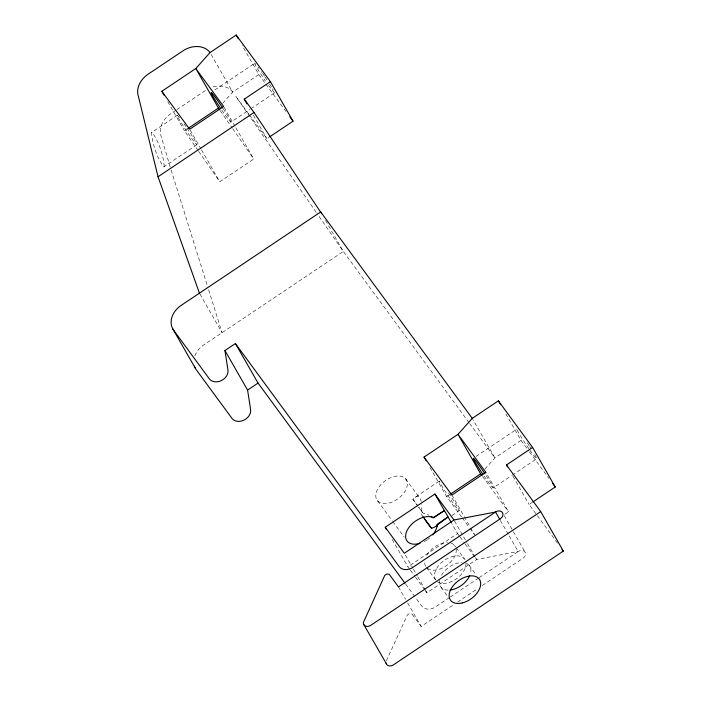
<?xml version="1.0" encoding="UTF-8"?>
<svg xmlns="http://www.w3.org/2000/svg" width="701" height="701" viewBox="0 0 701 701"><rect width="100%" height="100%" fill="white"/><g stroke="black" fill="none" stroke-linecap="round" stroke-linejoin="round"><path stroke-width="0.53" stroke-dasharray="3.5 2.63" d="M177.335 115.271L151.504 132.568C152.546 144.546 156.752 157.094 163.692 166.917L196.823 144.8M164.271 166.601C163.228 154.623 159.022 142.084 152.082 132.252L151.504 132.568M386.356 660.815L407.29 615.154A3.137 2.462 -29.8 0 1 412.319 614.462M254.998 63.432L254.656 63.423A17.849 0.981 56.2 0 0 259.44 71.966L265.434 81.079M250.932 108.76L274.582 92.821A17.849 0.981 56.2 0 0 273.811 91.042M222.716 103.275L232.688 92.085L258.827 74.578L242.117 45.407M484.926 469.083L494.897 457.884L521.027 440.386L505.938 414.028M417.849 506.183L412.933 499.489L413.967 498.253L439.378 481M176.03 110.197L171.535 113.211A21.81 17.122 -29.8 0 0 161.125 136.248L170.781 169.002M176.924 109.593L205.7 90.324M214.778 90.017L254.708 63.283M198.094 150.487L184.468 130.824L187.149 129.028M221.875 110.25A17.849 0.981 56.2 0 0 231.006 122.105L250.02 109.365M249.451 114.911L266.915 138.693L268.72 137.484M198.716 151.381L219.772 181.769L253.753 159.022L235.527 127.205M476.075 456.421L516.909 429.082A17.849 0.981 56.2 0 0 516.961 429.59M461.582 516.926L446.668 496.632L449.359 494.836M451.979 515.515L459.199 510.678M484.076 476.049A17.849 0.981 56.2 0 0 493.171 487.931L511.318 475.777M512.229 475.173L536.729 458.761M409.787 569.396L407.886 566.802L457.543 533.549L451.742 523.428M504.939 514.227L508.514 511.835L485.872 472.299M557.532 543.187L529.115 504.492L531.822 502.678M425.043 590.172L426.953 592.766L476.61 559.521L518.46 551.372A5.258 4.127 -29.8 0 1 524.979 551.959A5.258 4.127 -29.8 0 1 523.332 558.022L482.113 585.624M449.35 597.611L434.865 607.311A10.462 8.21 -29.8 0 1 431.246 608.81A10.506 8.246 -29.8 0 1 421.818 606.137L415.342 597.322M450.261 597.007L478.336 578.22M479.239 577.606L518.179 551.538L509.022 535.546M412.346 614.47L421.143 626.457L453.906 604.516M457.543 602.08L477.565 588.665M415.036 497.298C418.076 494.757 420.898 498.762 421.248 501.601M418.462 507.016L422.756 512.878L429.021 515.217M274.529 92.961L267.878 84.602M412.933 499.489L413.459 500.058A17.849 0.981 56.2 0 1 417.866 505.815M255.287 63.703L255.795 64.255M258.117 67.173L259.116 68.523M258.827 74.578L265.285 83.375M265.924 84.251L285.947 111.52M521.027 440.386L528.782 450.936M529.421 451.812L548.795 478.196M248.802 114.026L235.869 96.414L316.624 212.929M468.987 422.598L343.332 251.466L317.246 213.823M469.635 423.483L494.897 457.884L472.789 419.294M482.595 476.522L508.514 511.835M462.231 517.811L469.355 527.52M470.003 528.405L474.542 534.583L470.765 527.993M457.543 533.549L459.444 536.151M460.084 537.01L464.526 543.073M465.166 543.941L476.61 559.521L475.532 557.637M405.572 478.748L419.347 497.508M454.458 545.334L455.685 546.999M456.298 547.832L464.237 558.644M469.127 565.313L475.848 574.47M377.567 500.838L392.157 520.712M392.788 521.579L404.214 537.132M426.453 567.424L435.61 579.893M441.122 587.394L447.843 596.551M410.427 570.263L414.869 576.327M415.509 577.186L424.403 589.304M405.634 584.091L414.703 596.437M262.06 72.632L261.359 71.633M220.298 110.758L232.075 127.74M232.688 128.633L253.753 159.022M262.568 73.36L264.636 76.391M422.756 512.878L421.467 510.968A17.849 0.981 56.2 0 0 419.023 507.436M423.097 516.882L421.8 514.972L421.757 504.65M265.057 77.005L267.212 80.264M269.613 83.989L269.797 84.278A17.849 0.981 56.2 0 1 271.751 87.45M512.948 476.259L529.115 504.492M504.229 515.691L512.86 530.753M513.395 531.691L525.251 552.397M500.4 520.492L508.479 534.6M325.544 220.403L343.332 251.466L202.869 345.558A21.004 16.482 -29.8 0 0 194.545 356.765M253.438 115.157L266.915 138.693M211.124 54.433L232.688 92.085A21.004 16.482 -29.8 0 0 211.351 87.476M451.9 495.055L463.755 515.761M464.299 516.698L470.231 527.056M224.215 107.437L234.993 126.268M429.958 467.453L446.668 496.632M454.502 520.931L466.901 542.574M467.444 543.52L474.989 556.699M190.234 130.184L200.977 148.945M201.511 149.883L219.772 181.769M167.758 101.645L184.468 130.824M405.388 555.122L412.933 568.301M413.476 569.238L417.244 575.828M417.787 576.765L425.332 589.944M425.875 590.89L426.953 592.766M392.253 539.507L407.886 566.802M398.501 586.921L405.511 599.162M407.667 602.921L421.143 626.457M199.96 294.078L222.059 332.668L208.346 288.882M171.105 170.045L208.013 287.839M448.474 492.882A17.849 0.981 56.2 0 1 459.234 510.442A17.849 0.981 56.2 0 1 449.683 498.192A17.849 0.981 56.2 0 1 439.325 481.14M439.588 481.096A17.849 0.981 56.2 0 1 439.956 481.421M223.146 108.655A17.849 0.981 56.2 0 1 231.006 122.105M272.566 88.817A17.849 0.981 56.2 0 1 273.259 90.026M466.875 563.604A17.849 11.023 -36.3 0 1 470.336 573.979M448.097 590.154A17.849 11.023 -36.3 0 1 439.501 580.419M441.446 575.276A17.849 11.023 -36.3 0 1 462.161 562.553M456.167 549.163A17.849 11.023 -36.3 0 1 445.959 565.979A17.849 11.023 -36.3 0 1 427.479 568.371M425.647 566.294A17.849 11.023 -36.3 0 1 424.666 562.062M426.778 555.306A17.849 11.023 -36.3 0 1 447.492 542.574M450.787 543.065A17.849 11.023 -36.3 0 1 455.264 546.465M465.937 562.474A17.849 11.023 -36.3 0 1 455.764 579.254A17.849 11.023 -36.3 0 1 437.31 581.716M465.043 559.775A17.849 11.023 -36.3 0 0 440.421 563.613A17.849 11.006 -36.5 0 0 435.426 579.596M486.161 475.69A17.849 0.981 56.2 0 1 493.171 487.931M534.767 454.616A17.849 0.981 56.2 0 1 530.079 450.41M528.869 448.684A17.849 0.981 56.2 0 1 517.215 430.186M527.257 442.804A17.849 0.981 56.2 0 1 529.316 445.915M529.719 446.528A17.849 0.981 56.2 0 1 530.894 448.333M429.564 537.982A17.849 11.023 -36.3 0 1 427.812 539.367M427.198 539.796A17.849 11.023 -36.3 0 1 424.017 541.698M186.992 128.152A17.814 0.981 56.2 0 1 196.753 144.748A17.814 0.981 56.2 0 1 182.488 124.804A17.814 0.981 56.2 0 1 179.631 117.856M183.925 123.709A17.814 0.981 56.2 0 1 185.958 126.636M388.924 503.064A17.849 11.023 -36.3 0 0 406.378 479.878A17.849 11.023 -36.3 0 0 379.399 486.441A17.849 11.023 -36.3 0 0 388.924 503.064"/><path stroke-width="1.05" d="M424.333 518.679A17.849 0.981 56.2 0 0 431.106 527.792L431.623 528.352L434.848 526.986L448 516.865A17.849 0.981 56.2 0 0 444.6 510.933L434.9 494.021L385.243 527.266L386.321 529.15M269.613 136.879L293.044 121.194L270.411 81.658L236.184 35.05L210.046 52.549L195.807 68.549L161.826 91.296L163.981 95.064M532.725 502.082L555.253 486.993L532.611 447.466L498.385 400.849L472.255 418.348L458.007 434.348L424.035 457.096L426.19 460.864M472.255 418.348L320.69 211.939L180.227 306.03A21.004 16.482 -29.8 0 0 173.664 330.259L209.354 378.864A10.497 8.237 -29.8 0 0 221.236 380.661A10.497 8.237 -29.8 0 0 227.965 370.058L224.942 350.544L235.396 343.543L399.184 566.61A10.506 8.246 -29.8 0 0 409.848 568.905A10.462 8.21 -29.8 0 0 412.223 567.784L495.817 511.835A5.258 4.127 -29.8 0 1 502.415 512.527A5.258 4.127 -29.8 0 1 500.426 518.679L398.501 586.921L389.703 574.934A3.146 2.471 -29.8 0 0 384.647 575.626L363.416 622.4A5.249 4.118 -29.8 0 0 363.749 624.477L387.005 664.837A5.249 4.118 -29.8 0 0 393.182 665.03L563.341 551.1L540.699 511.572L506.481 464.965L532.611 447.466M188.043 128.432L218.44 108.077L195.807 68.549L223.672 106.499L189.699 129.247L161.826 91.296M246.971 103.871L244.272 99.156L270.411 81.658M199.426 293.141L158.032 176.775L254.051 112.475L321.768 213.823M194.414 366.106A21.004 16.482 -29.8 0 0 196.298 369.786L231.987 418.392A10.497 8.237 -29.8 0 0 243.869 420.197A10.497 8.237 -29.8 0 0 250.599 409.586L247.584 390.071L258.038 383.07L235.396 343.543M450.252 494.231L480.649 473.876L458.007 434.348L485.872 472.299L451.9 495.055L424.035 457.096M499.857 519.546L495.546 512.019L453.968 519.984L404.311 553.238L385.243 527.266M540.699 511.572L370.54 625.502A5.249 4.118 -29.8 0 1 364.354 625.301L363.749 624.468M289.82 116.795L293.044 121.194M552.668 483.471L555.253 486.993M244.272 99.156L254.051 112.475M562.053 549.347L563.341 551.1M480.649 473.876L481.946 475.646M434.9 494.021L453.968 519.984M431.159 516.339L433.49 517.873L444.381 510.582L433.139 517.653L431.72 517.093A17.849 11.023 -36.3 0 0 406.834 531.069A17.849 11.023 -36.3 0 0 420.057 543.319M436.46 525.584L437.021 526.346A17.849 11.023 -36.3 0 1 432.675 534.872M423.027 516.646L431.623 528.352M258.038 383.07L404.985 583.214M218.44 108.077L219.685 109.864M498.385 400.849L500.549 404.617M506.481 464.965L507.559 466.848M236.184 35.05L238.34 38.818M451.216 522.508L448.053 516.987L437.161 524.287L437.021 526.346L436.802 525.137M224.942 350.544L247.584 390.071M172.569 328.497L195.211 368.025M158.032 176.775L138.491 96.72A21.81 17.122 -29.8 0 1 148.892 73.675L183.96 50.192A21.004 16.482 -29.8 0 1 210.055 52.549M220.622 108.401A17.849 0.981 56.2 0 1 211.15 92.444A17.849 0.981 56.2 0 1 222.743 108.042M469.688 575.696A17.849 11.023 -36.3 0 1 449.919 590.076M482.823 474.2A17.849 0.981 56.2 0 1 473.35 458.244A17.849 0.981 56.2 0 1 484.943 473.841M386.391 664.005A5.249 4.118 -29.8 0 1 386.067 663.015M462.257 602.948A17.849 11.023 -36.3 0 0 479.712 579.753A17.849 11.023 -36.3 0 0 452.741 586.316A17.849 11.023 -36.3 0 0 462.257 602.948"/></g></svg>
